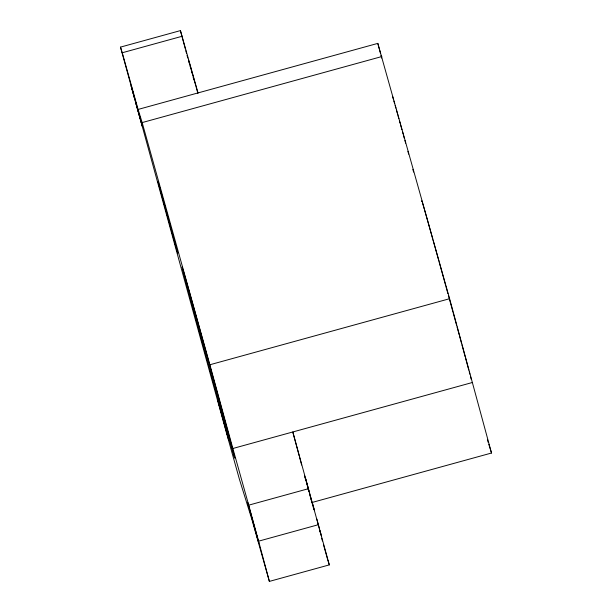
<?xml version="1.0" encoding="UTF-8"?>
<svg xmlns="http://www.w3.org/2000/svg" width="612" height="612" viewBox="0 0 612 612"><rect width="100%" height="100%" fill="white"/><g stroke="black" fill="none" stroke-linecap="round" stroke-linejoin="round"><path stroke-width="0.92" d="M299.184 455.81L292.804 431.98L329.31 564.884L269.379 581.4L251.784 519.083L239.445 479.372L226.486 432.99L120.487 47.116L180.425 30.6L198.02 92.917M120.487 47.116L122.247 52.762L182.177 36.253M122.247 52.762L138.09 109.433L377.811 43.383L449.598 298.71L491.512 453.025L311.715 502.567M138.09 109.433L142.168 122.576L381.896 56.526M142.168 122.576L209.87 364.76L449.598 298.71M209.87 364.76L232.866 448.489L472.594 382.439M232.866 448.489L248.709 505.16L308.639 488.644M269.379 581.4L258.601 541.169L318.531 524.66M188.419 59.67L191.686 71.007M321.315 535.821L319.877 530.971M487.427 439.89L488.246 442.514M488.789 444.266L491.512 453.025M327.81 560.041L329.31 564.884M305.174 477.153L306.773 482.707M392.598 96.474L393.371 99.19M393.891 101.003L394.663 103.719M395.168 105.501L395.903 108.117M396.392 109.862L397.861 115.087M306.995 483.518L312.602 504.854M321.683 538.216L322.447 540.954M323.465 544.611L327.558 559.238M398.106 115.959L398.871 118.713M399.376 120.541L400.141 123.287M400.653 125.123L401.931 129.698M191.916 71.818L195.932 86.292M402.428 131.488L403.17 134.173M403.66 135.963L404.41 138.649M404.899 140.439L405.641 143.116M407.913 151.348L408.671 154.109M312.38 502.85L314.537 510.668M313.084 506.591L313.803 509.199M196.177 87.156L197.852 93.246M135.734 102.816L142.305 126.24L131.121 85.718L134.334 97.713M412.863 169.379L413.59 172.026M310.047 495.536L311.416 500.539M193.147 77.319L193.828 79.812M248.709 505.16L258.601 541.169M316.817 519.007L318.408 524.851M308.226 488.866L308.907 491.367M191.327 70.64L192.007 73.142M318.645 525.746L319.617 529.342M306.321 481.805L307.775 487.198M190.118 66.142L190.845 68.842M377.811 43.383L380.519 53.466M381.008 55.302L381.743 58.048M299.681 457.646L301.647 464.982M304.592 475.983L305.816 480.565M307.538 486.984L308.28 489.73M180.425 30.6L185.321 48.883M185.811 50.712L186.545 53.458M187.035 55.287L187.769 58.033M319.862 530.237L320.856 533.985M305.725 479.556L306.122 481.055M188.879 61.506L189.674 64.497M421.875 201.287A99.465 0.513 74.6 0 1 422.181 201.906M422.54 203.077A99.465 0.513 74.6 0 1 424.261 208.983M424.46 209.671A99.465 0.513 74.6 0 1 432.791 239.17M433.067 240.172A99.465 0.513 74.6 0 1 438.926 261.186M439.194 262.15A99.465 0.513 74.6 0 1 445.674 285.567M445.926 286.485A99.465 0.513 74.6 0 1 447.9 293.615M448.389 295.412A99.465 0.513 74.6 0 1 452.819 311.508M453.071 312.418A99.465 0.513 74.6 0 1 456.544 325.087M457.034 326.869A99.465 0.513 74.6 0 1 459.168 334.68M459.398 335.521A99.465 0.513 74.6 0 1 461.433 342.995M461.938 344.824A99.465 0.513 74.6 0 1 465.212 356.888M465.487 357.898A99.465 0.513 74.6 0 1 468.777 370.084M469.228 371.759A99.465 0.513 74.6 0 1 469.863 374.139M470.452 376.334A99.465 0.513 74.6 0 1 471.278 379.417M158.08 181.779L177.71 253.062L158.08 181.779M217.78 400.011L228.903 440.403L217.78 400.011M247.63 502.406L258.754 542.798L247.63 502.406M191.464 302.45A99.465 0.513 74.6 0 0 234.495 457.424A99.465 0.513 74.6 0 0 199.466 328.2A99.465 0.513 74.6 0 0 191.464 302.45"/></g></svg>
